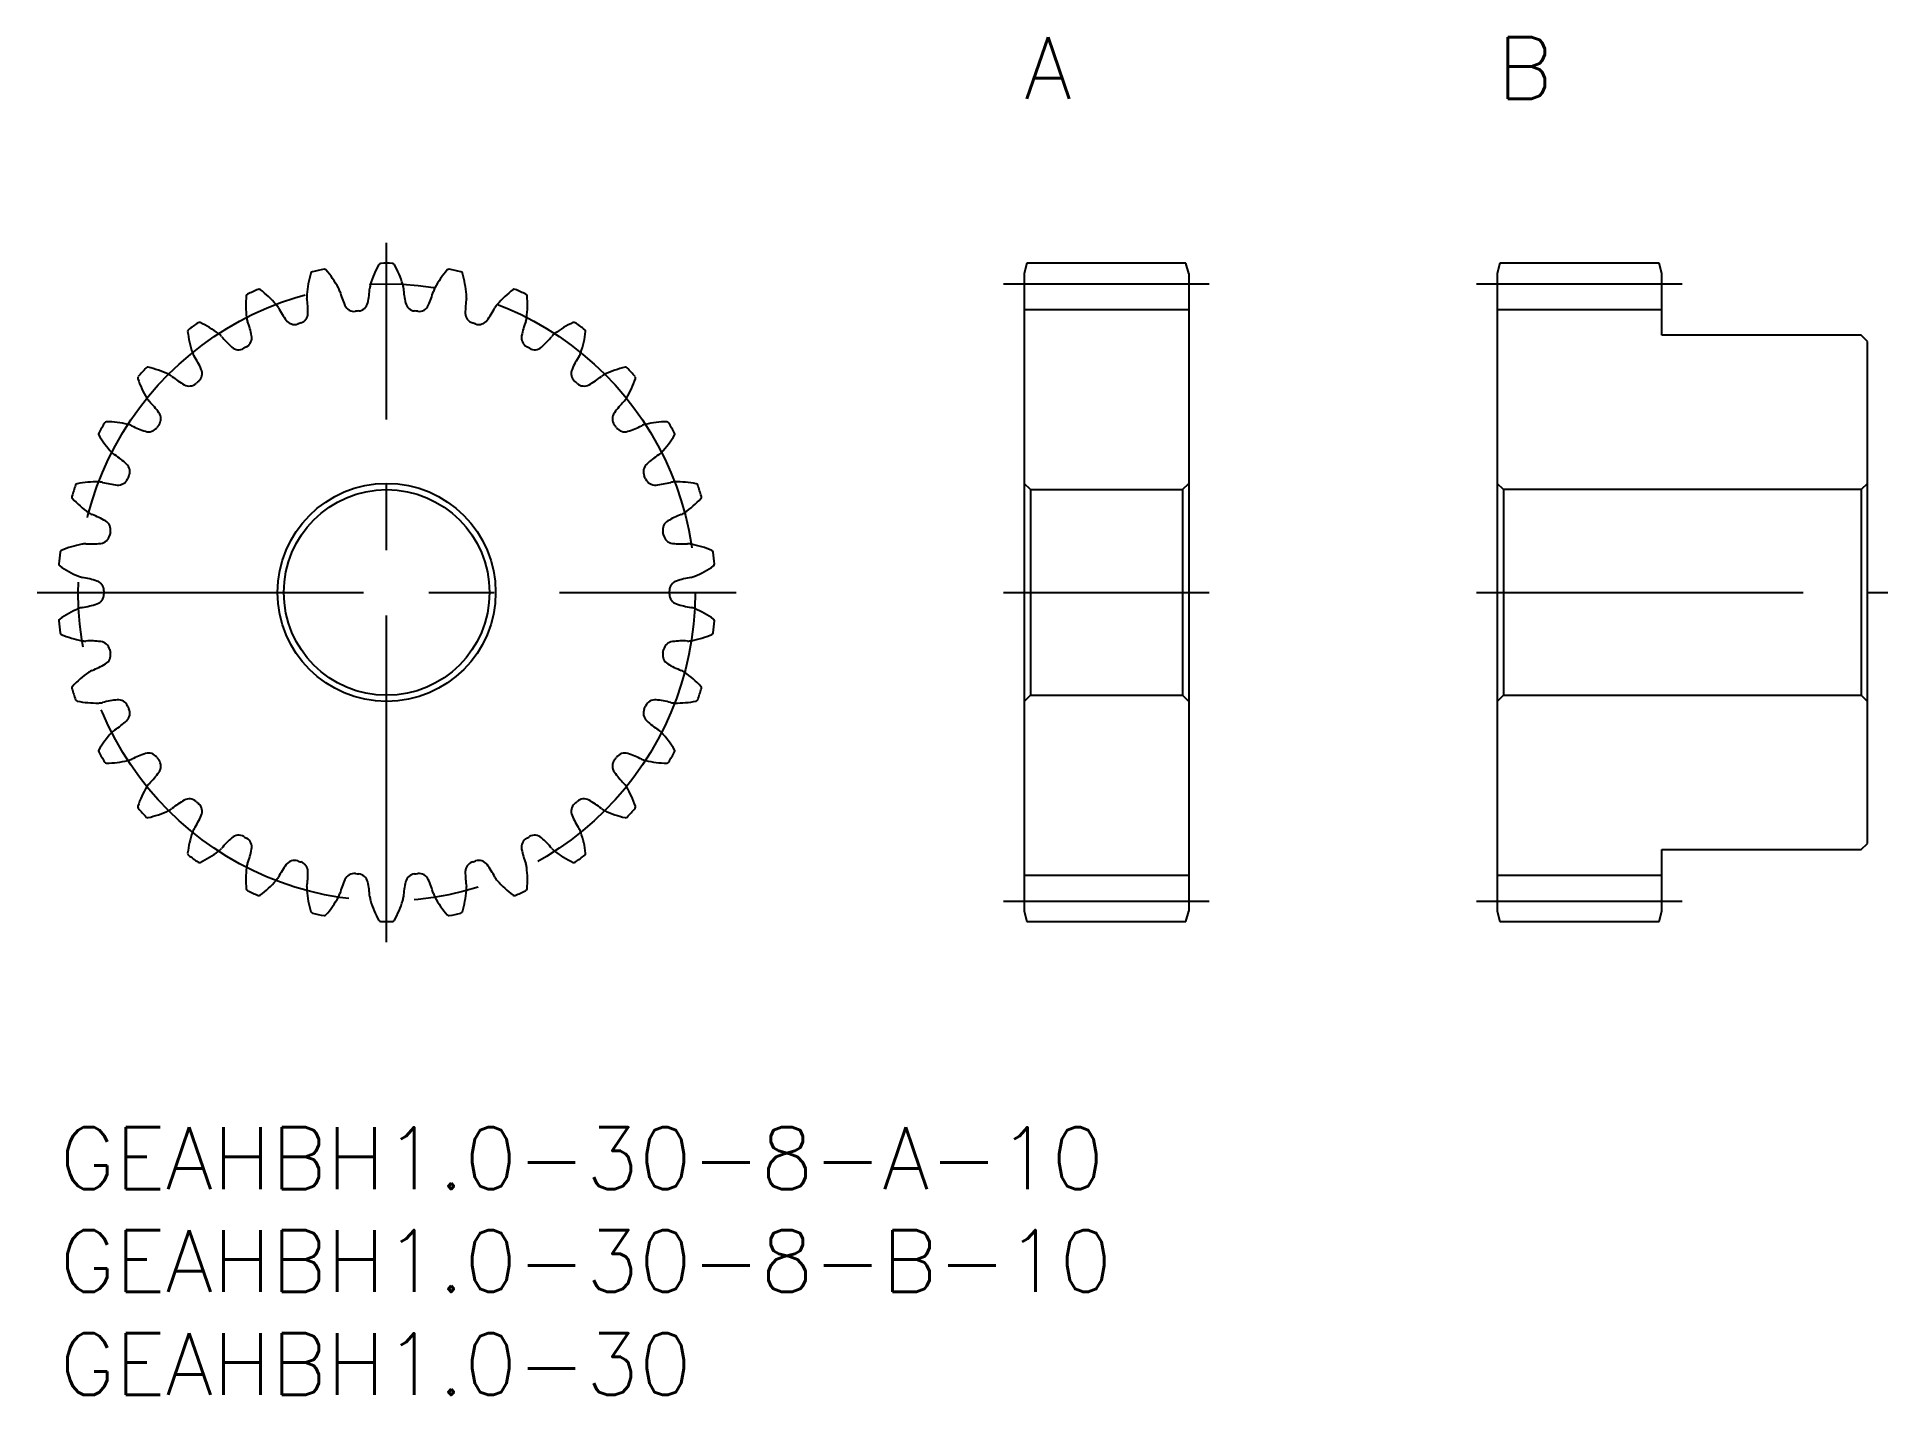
# Model space of a CAD drawing. Extents: x -1.1 to 88.9, y -13 to 53.
import ezdxf

# ---------------------------------------------------------------- set-up
doc = ezdxf.new("R2010")
doc.units = 0
doc.header["$LTSCALE"] = 0.5
doc.linetypes.add('CENTER', pattern=[50.8, 31.75, -6.35, 6.35, -6.35])
for name, color, linetype in [('MSM_CENTER', 1, 'CENTER'), ('MSM_CONTINUOUS', 7, 'CONTINUOUS'), ('MSM_PART_NUMBER', 7, 'CONTINUOUS')]:
    doc.layers.add(name, color=color, linetype=linetype)
doc.styles.get("Standard").update_dxf_attribs({"font": 'txt.shx', "height": 3, "bigfont": 'bigfont.shx'})

# ---------------------------------------------------------------- blocks, each defined once
blk = doc.blocks.new('*U4')
at = {"layer": 'MSM_PART_NUMBER'}
blk.add_text('GEAHBH1.0-30-8-A-10', height=3, dxfattribs=at).set_placement((0, -3))
blk = doc.blocks.new('*U5')
at = {"layer": 'MSM_PART_NUMBER'}
blk.add_text('GEAHBH1.0-30-8-B-10', height=3, dxfattribs=at).set_placement((0, -8))
blk = doc.blocks.new('*U8')
at = {"layer": 'MSM_PART_NUMBER'}
blk.add_text('GEAHBH1.0-30', height=3, dxfattribs=at).set_placement((0, -13.012))

msp = doc.modelspace()

# ---------------------------------------------------------------- linework, layer by layer
at = {"layer": 'MSM_CENTER'}
for p, q in [((15.898, 9), (15.898, 43)), ((45.898, 41), (55.898, 41)), ((68.898, 41), (78.898, 41)), ((-1.102, 26), (32.898, 26)), ((45.898, 26), (55.898, 26)), ((68.898, 26), (88.898, 26)), ((45.898, 11), (55.898, 11)), ((68.898, 11), (78.898, 11))]:
    msp.add_line(p, q, dxfattribs=at)
msp.add_circle((15.898, 26), 15, dxfattribs=at)
at = {"layer": 'MSM_CONTINUOUS'}
for p, q in [((47.032, 42), (46.898, 41.5)), ((46.898, 41.5), (46.898, 10.5)), ((54.764, 42), (47.032, 42)), ((54.898, 41.5), (54.764, 42)), ((54.898, 41.5), (54.898, 10.5)), ((70.032, 42), (69.898, 41.5)), ((69.898, 41.5), (69.898, 10.5)), ((77.764, 42), (70.032, 42)), ((77.898, 41.5), (77.764, 42)), ((77.898, 38.5), (77.898, 41.5)), ((46.898, 39.75), (54.898, 39.75)), ((69.898, 39.75), (77.898, 39.75)), ((87.598, 38.5), (77.898, 38.5)), ((87.898, 38.2), (87.598, 38.5)), ((87.898, 13.8), (87.898, 38.2)), ((47.198, 31), (46.898, 31.3)), ((47.198, 31), (47.198, 21)), ((47.198, 31), (54.598, 31)), ((54.598, 31), (54.898, 31.3)), ((54.598, 31), (54.598, 21)), ((70.198, 31), (69.898, 31.3)), ((70.198, 31), (70.198, 21)), ((87.598, 31), (70.198, 31)), ((87.898, 31.3), (87.598, 31)), ((87.598, 31), (87.598, 21)), ((46.898, 20.7), (47.198, 21)), ((47.198, 21), (54.598, 21)), ((54.898, 20.7), (54.598, 21)), ((69.898, 20.7), (70.198, 21)), ((70.198, 21), (87.598, 21)), ((87.598, 21), (87.898, 20.7)), ((77.898, 13.5), (87.598, 13.5)), ((77.898, 10.5), (77.898, 13.5)), ((87.598, 13.5), (87.898, 13.8)), ((46.898, 12.25), (54.898, 12.25)), ((69.898, 12.25), (77.898, 12.25)), ((46.898, 10.5), (47.032, 10)), ((47.032, 10), (54.764, 10)), ((54.764, 10), (54.898, 10.5)), ((69.898, 10.5), (70.032, 10)), ((70.032, 10), (77.764, 10)), ((77.764, 10), (77.898, 10.5))]:
    msp.add_line(p, q, dxfattribs=at)
for radius in [5.3, 5]:
    msp.add_circle((15.898, 26), radius, dxfattribs=at)
for centre, radius, start, end in [((16.996, 40.053), 5, 162.94301, 175), ((12.312, 41.49), 0.1, 103.03354, 162.94301), ((15.898, 26), 16, 100.9665, 103.0335), ((12.873, 41.61), 0.1, 41.05699, 100.9665), ((9.178, 38.391), 5, 29, 41.05699), ((19.894, 39.518), 5, 150.94301, 163), ((15.611, 41.897), 0.1, 91.0335, 150.94301), ((15.898, 26), 16, 88.9665, 91.0335), ((16.185, 41.897), 0.1, 29.057, 88.9665), ((11.901, 39.518), 5, 17, 29.05699), ((22.617, 38.391), 5, 138.94301, 151), ((18.922, 41.61), 0.1, 79.0335, 138.94301), ((15.898, 26), 16, 76.9665, 79.0335), ((19.484, 41.49), 0.1, 17.057, 76.9665), ((14.799, 40.053), 5, 5, 17.05699), ((15.898, 26), 16, 112.9665, 115.0335), ((9.694, 40.64), 0.1, 53.057, 112.9665), ((6.749, 36.723), 5, 41, 53.05699), ((12.833, 40.417), 0.821, 15.40623, 29.00001), ((18.073, 41.865), 4.615, 195.44627, 204.42293), ((10.471, 41.066), 4.615, 347.57707, 356.55373), ((15.898, 40.739), 0.821, 162.99999, 176.59377), ((15.898, 40.739), 0.821, 3.40623, 17.00001), ((21.324, 41.066), 4.615, 183.44627, 192.42293), ((13.722, 41.865), 4.615, 335.57707, 344.55373), ((18.962, 40.417), 0.821, 150.99999, 164.59377), ((25.047, 36.723), 5, 126.94301, 139), ((22.102, 40.64), 0.1, 67.0335, 126.94301), ((15.898, 26), 16, 64.9665, 67.0335), ((14.051, 39.974), 5, 174.94301, 187), ((9.17, 40.406), 0.1, 115.03354, 174.94301), ((9.903, 39.465), 0.821, 27.40623, 41.00001), ((14.727, 41.97), 4.615, 207.44627, 216.42293), ((12.833, 40.417), 0.821, 174.99999, 188.59377), ((7.458, 39.608), 4.615, 359.57707, 8.55373), ((14.326, 40.163), 0.5, 204.42293, 276.33167), ((15.898, 26), 13.75, 95.66833, 96.33167), ((14.49, 40.18), 0.5, 275.66833, 347.57707), ((17.305, 40.18), 0.5, 192.42293, 264.33167), ((15.898, 26), 13.75, 83.66833, 84.33167), ((17.469, 40.163), 0.5, 263.66833, 335.57707), ((24.338, 39.608), 4.615, 171.44627, 180.42293), ((18.962, 40.417), 0.821, 351.40623, 5.00001), ((17.068, 41.97), 4.615, 323.57707, 332.55373), ((21.893, 39.465), 0.821, 138.99999, 152.59377), ((22.626, 40.406), 0.1, 5.057, 64.9665), ((17.745, 39.974), 5, 353, 5.05699), ((6.321, 38.693), 0.1, 127.03354, 186.94301), ((15.898, 26), 16, 124.9665, 127.0335), ((6.785, 39.03), 0.1, 65.05699, 124.9665), ((4.719, 34.587), 5, 53, 65.05699), ((9.903, 39.465), 0.821, 186.99999, 200.59377), ((4.813, 37.556), 4.615, 11.57707, 20.55373), ((11.416, 39.527), 0.5, 216.42293, 288.33167), ((15.898, 26), 13.75, 107.66833, 108.33167), ((11.573, 39.578), 0.5, 287.66833, 359.57707), ((20.223, 39.578), 0.5, 180.42293, 252.33166), ((15.898, 26), 13.75, 71.66833, 72.33167), ((20.38, 39.527), 0.5, 251.66833, 323.57707), ((26.983, 37.556), 4.615, 159.44627, 168.42293), ((21.893, 39.465), 0.821, 339.40623, 353.00001), ((27.076, 34.587), 5, 114.94301, 127), ((25.01, 39.03), 0.1, 55.03348, 114.94301), ((15.898, 26), 16, 52.9665, 55.0335), ((25.474, 38.693), 0.1, 353.057, 52.9665), ((11.186, 39.285), 5, 186.94301, 199), ((7.234, 37.924), 0.821, 39.40623, 53.00001), ((11.433, 41.378), 4.615, 219.44627, 228.42293), ((8.701, 38.299), 0.5, 228.42293, 300.33167), ((15.898, 26), 13.75, 119.66833, 120.33167), ((8.844, 38.382), 0.5, 299.66833, 11.57707), ((22.951, 38.382), 0.5, 168.42293, 240.33167), ((15.898, 26), 13.75, 59.66833, 60.33167), ((23.094, 38.299), 0.5, 239.66833, 311.57707), ((20.363, 41.378), 4.615, 311.57707, 320.55373), ((24.561, 37.924), 0.821, 126.99999, 140.59377), ((20.61, 39.285), 5, 341, 353.05699), ((15.898, 26), 16, 136.9665, 139.0335), ((4.276, 36.851), 0.1, 77.05699, 136.9665), ((3.178, 32.075), 5, 65, 77.05699), ((7.234, 37.924), 0.821, 198.99999, 212.59377), ((2.652, 34.999), 4.615, 23.57707, 32.55373), ((29.143, 34.999), 4.615, 147.44627, 156.42293), ((24.561, 37.924), 0.821, 327.40623, 341.00001), ((28.617, 32.075), 5, 102.94301, 115), ((27.52, 36.851), 0.1, 43.03348, 102.94301), ((15.898, 26), 16, 40.9665, 43.0335), ((3.892, 36.424), 0.1, 139.03353, 198.94301), ((8.526, 38.015), 5, 198.94301, 211), ((4.944, 35.863), 0.821, 51.40623, 65.00001), ((8.333, 40.114), 4.615, 231.44627, 240.42293), ((6.301, 36.534), 0.5, 240.42293, 312.33167), ((15.898, 26), 13.75, 131.66833, 132.33167), ((6.424, 36.645), 0.5, 311.66833, 23.57707), ((25.371, 36.645), 0.5, 156.42293, 228.33167), ((15.898, 26), 13.75, 47.66833, 48.33167), ((25.494, 36.534), 0.5, 227.66833, 299.57707), ((23.463, 40.114), 4.615, 299.57707, 308.55373), ((26.851, 35.863), 0.821, 114.99999, 128.59377), ((23.269, 38.015), 5, 329, 341.05699), ((27.904, 36.424), 0.1, 341.057, 40.9665), ((4.944, 35.863), 0.821, 210.99999, 224.59377), ((1.071, 32.048), 4.615, 35.57707, 44.55373), ((30.725, 32.048), 4.615, 135.44627, 144.42293), ((26.851, 35.863), 0.821, 315.40623, 329.00001), ((15.898, 26), 16, 148.9665, 151.0335), ((2.274, 34.197), 0.1, 89.05699, 148.9665), ((2.193, 29.298), 5, 77, 89.05699), ((4.418, 34.443), 0.5, 323.66833, 35.57707), ((27.378, 34.443), 0.5, 144.42293, 216.33167), ((29.603, 29.298), 5, 90.94301, 103), ((29.522, 34.197), 0.1, 31.03348, 90.94301), ((15.898, 26), 16, 28.9665, 31.0335), ((1.987, 33.7), 0.1, 151.03353, 210.94301), ((6.189, 36.22), 5, 210.94301, 223), ((3.133, 33.37), 0.821, 63.40623, 77.00001), ((5.564, 38.232), 4.615, 243.44627, 252.42293), ((4.321, 34.309), 0.5, 252.42293, 324.33167), ((15.898, 26), 13.75, 143.66833, 144.33167), ((15.898, 26), 13.75, 35.66833, 36.33167), ((27.475, 34.309), 0.5, 215.66833, 287.57707), ((26.232, 38.232), 4.615, 287.57707, 296.55373), ((28.662, 33.37), 0.821, 102.99999, 116.59377), ((25.606, 36.22), 5, 317, 329.05699), ((29.809, 33.7), 0.1, 329.05699, 28.9665), ((3.133, 33.37), 0.821, 222.99999, 236.59377), ((0.137, 28.833), 4.615, 47.57707, 56.55373), ((31.658, 28.833), 4.615, 123.44627, 132.42293), ((28.662, 33.37), 0.821, 303.40623, 317.00001), ((2.846, 31.721), 0.5, 264.42292, 336.33167), ((2.913, 31.871), 0.5, 335.66833, 47.57707), ((15.898, 26), 13.75, 155.66833, 156.33167), ((28.882, 31.871), 0.5, 132.42292, 204.33167), ((15.898, 26), 13.75, 23.66833, 24.33167), ((28.949, 31.721), 0.5, 203.66836, 275.57707), ((0.69, 30.64), 0.1, 163.03353, 222.94301), ((15.898, 26), 16, 160.9665, 163.0335), ((0.867, 31.185), 0.1, 101.05699, 160.9665), ((1.807, 26.376), 5, 89, 101.05699), ((1.88, 30.555), 0.821, 75.40623, 89.00001), ((3.246, 35.816), 4.615, 255.44627, 264.42293), ((28.549, 35.816), 4.615, 275.57707, 284.55373), ((29.916, 30.555), 0.821, 90.99999, 104.59377), ((29.989, 26.376), 5, 78.94301, 91), ((30.928, 31.185), 0.1, 19.03351, 78.94301), ((15.898, 26), 16, 16.9665, 19.0335), ((31.106, 30.64), 0.1, 317.057, 16.9665), ((4.277, 33.978), 5, 222.94301, 235), ((1.88, 30.555), 0.821, 234.99999, 248.59377), ((-0.107, 25.495), 4.615, 59.57707, 68.55373), ((31.903, 25.495), 4.615, 111.44627, 120.42293), ((29.916, 30.555), 0.821, 291.40623, 305.00001), ((27.519, 33.978), 5, 305, 317.05699), ((1.977, 29.043), 0.5, 347.66833, 59.57707), ((15.898, 26), 13.75, 167.66833, 168.33167), ((29.819, 29.043), 0.5, 120.42292, 192.33167), ((15.898, 26), 13.75, 11.66833, 12.33167), ((15.898, 26), 16, 172.9665, 175.0335), ((0.117, 27.947), 0.1, 113.05699, 172.9665), ((2.036, 23.438), 5, 101, 113.05699), ((1.239, 27.541), 0.821, 87.40623, 101.00001), ((1.482, 32.972), 4.615, 267.44627, 276.42293), ((1.942, 28.882), 0.5, 276.42292, 348.33167), ((29.853, 28.882), 0.5, 191.66836, 263.57707), ((30.314, 32.972), 4.615, 263.57707, 272.55373), ((30.556, 27.541), 0.821, 78.99999, 92.59377), ((29.759, 23.438), 5, 66.94301, 79), ((31.678, 27.947), 0.1, 7.03351, 66.94301), ((15.898, 26), 16, 4.9665, 7.0335), ((0.057, 27.377), 0.1, 175.03353, 234.94301), ((2.872, 31.388), 5, 234.94301, 247), ((28.924, 31.388), 5, 293, 305.05699), ((31.738, 27.377), 0.1, 305.057, 4.9665), ((1.239, 27.541), 0.821, 246.99999, 260.59377), ((0.347, 22.178), 4.615, 71.57707, 80.55373), ((1.648, 26.082), 0.5, 359.66833, 71.57707), ((30.148, 26.082), 0.5, 108.42292, 180.33167), ((31.448, 22.178), 4.615, 99.44627, 108.42293), ((30.556, 27.541), 0.821, 279.40623, 293.00001), ((2.872, 20.612), 5, 113, 125.05699), ((1.239, 24.459), 0.821, 99.40623, 113.00001), ((0.347, 29.822), 4.615, 279.44627, 288.42293), ((1.648, 25.918), 0.5, 288.42292, 0.33167), ((15.898, 26), 13.75, 179.66833, 180.33167), ((15.898, 26), 13.75, 359.66833, 0.33167), ((30.148, 25.918), 0.5, 179.66836, 251.57707), ((31.448, 29.822), 4.615, 251.57707, 260.55373), ((30.556, 24.459), 0.821, 66.99999, 80.59377), ((28.924, 20.612), 5, 54.94301, 67), ((0.057, 24.623), 0.1, 125.05699, 184.9665), ((15.898, 26), 16, 184.9665, 187.0335), ((15.898, 26), 16, 352.9665, 355.0335), ((31.738, 24.623), 0.1, 355.03352, 54.94301), ((0.117, 24.053), 0.1, 187.03353, 246.94301), ((2.036, 28.562), 5, 246.94301, 259), ((1.239, 24.459), 0.821, 258.99999, 272.59377), ((1.482, 19.028), 4.615, 83.57707, 92.55373), ((1.942, 23.118), 0.5, 11.66833, 83.57707), ((29.853, 23.118), 0.5, 96.42292, 168.33167), ((30.314, 19.028), 4.615, 87.44627, 96.42293), ((30.556, 24.459), 0.821, 267.40623, 281.00001), ((29.759, 28.562), 5, 281, 293.05699), ((31.678, 24.053), 0.1, 293.057, 352.9665), ((-0.107, 26.505), 4.615, 291.44627, 300.42293), ((1.977, 22.957), 0.5, 300.42293, 12.33167), ((15.898, 26), 13.75, 191.66833, 192.33167), ((29.819, 22.957), 0.5, 167.66836, 239.57707), ((15.898, 26), 13.75, 347.66833, 348.33167), ((31.903, 26.505), 4.615, 239.57707, 248.55373), ((4.277, 18.022), 5, 125, 137.05699), ((1.88, 21.445), 0.821, 111.40623, 125.00001), ((29.916, 21.445), 0.821, 54.99999, 68.59377), ((27.519, 18.022), 5, 42.94301, 55), ((0.69, 21.36), 0.1, 137.057, 196.9665), ((15.898, 26), 16, 196.9665, 199.0335), ((0.867, 20.815), 0.1, 199.03353, 258.94301), ((1.807, 25.624), 5, 258.94301, 271), ((3.246, 16.184), 4.615, 95.57707, 104.55373), ((2.846, 20.279), 0.5, 23.66833, 95.57707), ((28.949, 20.279), 0.5, 84.42292, 156.33167), ((28.549, 16.184), 4.615, 75.44627, 84.42293), ((29.989, 25.624), 5, 269, 281.05699), ((30.928, 20.815), 0.1, 281.057, 340.9665), ((15.898, 26), 16, 340.9665, 343.0335), ((31.106, 21.36), 0.1, 343.03352, 42.94301), ((1.88, 21.445), 0.821, 270.99999, 284.59377), ((2.913, 20.129), 0.5, 312.42292, 24.33167), ((15.898, 26), 13.75, 203.66833, 204.33167), ((28.882, 20.129), 0.5, 155.66833, 227.57707), ((15.898, 26), 13.75, 335.66833, 336.33167), ((29.916, 21.445), 0.821, 255.40623, 269.00001), ((6.189, 15.78), 5, 137, 149.05699), ((3.133, 18.63), 0.821, 123.40623, 137.00001), ((0.137, 23.167), 4.615, 303.44627, 312.42293), ((31.658, 23.167), 4.615, 227.57707, 236.55373), ((28.662, 18.63), 0.821, 42.99999, 56.59377), ((25.606, 15.78), 5, 30.94301, 43), ((1.987, 18.3), 0.1, 149.057, 208.9665), ((15.898, 26), 16, 208.9665, 211.0335), ((5.564, 13.768), 4.615, 107.57707, 116.55373), ((4.321, 17.691), 0.5, 35.66833, 107.57707), ((27.475, 17.691), 0.5, 72.42292, 144.33167), ((26.232, 13.768), 4.615, 63.44627, 72.42293), ((15.898, 26), 16, 328.9665, 331.0335), ((29.809, 18.3), 0.1, 331.03352, 30.94301), ((2.274, 17.803), 0.1, 211.03346, 270.94301), ((2.193, 22.702), 5, 270.94301, 283), ((3.133, 18.63), 0.821, 282.99999, 296.59377), ((1.071, 19.952), 4.615, 315.44627, 324.42293), ((15.898, 26), 13.75, 215.66833, 216.33167), ((4.418, 17.557), 0.5, 324.42293, 36.33167), ((27.378, 17.557), 0.5, 143.66833, 215.57707), ((30.725, 19.952), 4.615, 215.57707, 224.55373), ((15.898, 26), 13.75, 323.66833, 324.33167), ((28.662, 18.63), 0.821, 243.40623, 257.00001), ((29.603, 22.702), 5, 257, 269.05699), ((29.522, 17.803), 0.1, 269.057, 328.9665), ((8.526, 13.985), 5, 149, 161.05699), ((4.944, 16.137), 0.821, 135.40623, 149.00001), ((26.851, 16.137), 0.821, 30.99999, 44.59377), ((23.269, 13.985), 5, 18.94301, 31), ((3.892, 15.576), 0.1, 161.057, 220.9665), ((15.898, 26), 16, 220.9665, 223.0335), ((3.178, 19.925), 5, 282.94301, 295), ((4.944, 16.137), 0.821, 294.99999, 308.59377), ((8.333, 11.886), 4.615, 119.57707, 128.55373), ((6.301, 15.466), 0.5, 47.66833, 119.57707), ((15.898, 26), 13.75, 227.66833, 228.33167), ((6.424, 15.355), 0.5, 336.42292, 48.33167), ((25.371, 15.355), 0.5, 131.66833, 203.57707), ((15.898, 26), 13.75, 311.66833, 312.33167), ((25.494, 15.466), 0.5, 60.42293, 132.33167), ((23.463, 11.886), 4.615, 51.44627, 60.42293), ((26.851, 16.137), 0.821, 231.40623, 245.00001), ((28.617, 19.925), 5, 245, 257.05699), ((15.898, 26), 16, 316.9665, 319.0335), ((27.904, 15.576), 0.1, 319.03352, 18.94301), ((4.276, 15.149), 0.1, 223.03346, 282.94301), ((7.234, 14.076), 0.821, 147.40623, 161.00001), ((2.652, 17.001), 4.615, 327.44627, 336.42293), ((29.143, 17.001), 4.615, 203.57707, 212.55373), ((24.561, 14.076), 0.821, 18.99999, 32.59377), ((27.52, 15.149), 0.1, 257.057, 316.9665), ((11.186, 12.715), 5, 161, 173.05699), ((7.234, 14.076), 0.821, 306.99999, 320.59377), ((11.433, 10.622), 4.615, 131.57707, 140.55373), ((8.701, 13.701), 0.5, 59.66833, 131.57707), ((15.898, 26), 13.75, 239.66833, 240.33167), ((8.844, 13.618), 0.5, 348.42293, 60.33167), ((4.813, 14.444), 4.615, 339.44627, 348.42293), ((22.951, 13.618), 0.5, 119.66833, 191.57707), ((26.983, 14.444), 4.615, 191.57707, 200.55373), ((15.898, 26), 13.75, 299.66833, 300.33167), ((23.094, 13.701), 0.5, 48.42293, 120.33167), ((20.363, 10.622), 4.615, 39.44627, 48.42293), ((24.561, 14.076), 0.821, 219.40623, 233.00001), ((20.61, 12.715), 5, 6.94301, 19), ((6.321, 13.307), 0.1, 173.057, 232.9665), ((15.898, 26), 16, 232.9665, 235.0335), ((6.785, 12.97), 0.1, 235.03353, 294.94301), ((4.719, 17.413), 5, 294.94301, 307), ((14.051, 12.026), 5, 173, 185.05699), ((9.903, 12.535), 0.821, 159.40623, 173.00001), ((14.727, 10.03), 4.615, 143.57707, 152.55373), ((11.416, 12.473), 0.5, 71.66833, 143.57707), ((15.898, 26), 13.75, 251.66833, 252.33167), ((11.573, 12.422), 0.5, 0.42292, 72.33167), ((20.223, 12.422), 0.5, 107.66833, 179.57707), ((15.898, 26), 13.75, 287.66833, 288.33167), ((20.38, 12.473), 0.5, 36.42292, 108.33167), ((17.068, 10.03), 4.615, 27.44627, 36.42293), ((21.893, 12.535), 0.821, 6.99999, 20.59377), ((17.745, 12.026), 5, 354.94301, 7), ((27.076, 17.413), 5, 233, 245.05699), ((25.01, 12.97), 0.1, 245.05699, 304.9665), ((15.898, 26), 16, 304.9665, 307.0335), ((25.474, 13.307), 0.1, 307.03352, 6.94301), ((6.749, 15.277), 5, 306.94301, 319), ((9.903, 12.535), 0.821, 318.99999, 332.59377), ((12.833, 11.583), 0.821, 171.40623, 185.00001), ((7.458, 12.392), 4.615, 351.44627, 0.42293), ((18.073, 10.135), 4.615, 155.57707, 164.55373), ((14.326, 11.837), 0.5, 83.66833, 155.57707), ((15.898, 26), 13.75, 263.66833, 264.33167), ((14.49, 11.82), 0.5, 12.42292, 84.33167), ((10.471, 10.934), 4.615, 3.44627, 12.42293), ((21.324, 10.934), 4.615, 167.57707, 176.55373), ((17.305, 11.82), 0.5, 95.66833, 167.57707), ((15.898, 26), 13.75, 275.66833, 276.33167), ((17.469, 11.837), 0.5, 24.42292, 96.33167), ((13.722, 10.135), 4.615, 15.44627, 24.42293), ((24.338, 12.392), 4.615, 179.57707, 188.55373), ((18.962, 11.583), 0.821, 354.99999, 8.59377), ((21.893, 12.535), 0.821, 207.40623, 221.00001), ((25.047, 15.277), 5, 221, 233.05699), ((9.17, 11.594), 0.1, 185.057, 244.9665), ((15.898, 26), 16, 244.9665, 247.0335), ((9.694, 11.36), 0.1, 247.03353, 306.94301), ((16.996, 11.947), 5, 185, 197.05699), ((9.178, 13.609), 5, 318.94301, 331), ((12.833, 11.583), 0.821, 330.99999, 344.59377), ((15.898, 11.261), 0.821, 183.40623, 197.00001), ((19.894, 12.482), 5, 197, 209.05699), ((11.901, 12.482), 5, 330.94301, 343), ((15.898, 11.261), 0.821, 342.99999, 356.59377), ((18.962, 11.583), 0.821, 195.40623, 209.00001), ((22.617, 13.609), 5, 209, 221.05699), ((14.799, 11.947), 5, 342.94301, 355), ((22.102, 11.36), 0.1, 233.05699, 292.9665), ((15.898, 26), 16, 292.9665, 295.0335), ((22.626, 11.594), 0.1, 295.03352, 354.94301), ((12.312, 10.51), 0.1, 197.057, 256.9665), ((15.898, 26), 16, 256.9665, 259.0335), ((12.873, 10.39), 0.1, 259.03353, 318.94301), ((15.611, 10.103), 0.1, 209.05699, 268.9665), ((15.898, 26), 16, 268.9665, 271.0335), ((16.185, 10.103), 0.1, 271.03352, 330.94301), ((18.922, 10.39), 0.1, 221.05699, 280.9665), ((15.898, 26), 16, 280.9665, 283.0335), ((19.484, 10.51), 0.1, 283.03352, 342.94301)]:
    msp.add_arc(centre, radius, start, end, dxfattribs=at)

# ---------------------------------------------------------------- block references
for name in ['*U4', '*U5', '*U8']:
    msp.add_blockref(name, (0, 0), dxfattribs=at)

# ---------------------------------------------------------------- texts
at = {"layer": 'MSM_PART_NUMBER', "linetype": 'CONTINUOUS'}
for s, p in [('A', (46.898, 50)), ('B', (69.898, 50))]:
    msp.add_text(s, height=3, dxfattribs=at).set_placement(p)

doc.saveas('drawing.dxf')
